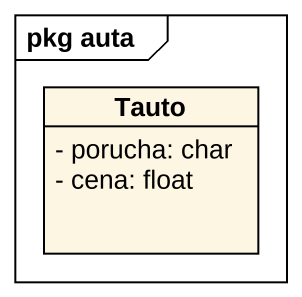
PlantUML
@startuml
mainframe pkg auta
hide circle
hide empty members
skinparam classAttributeIconSize 0
class Tauto {
  - porucha: char
  - cena: float
}
@enduml
